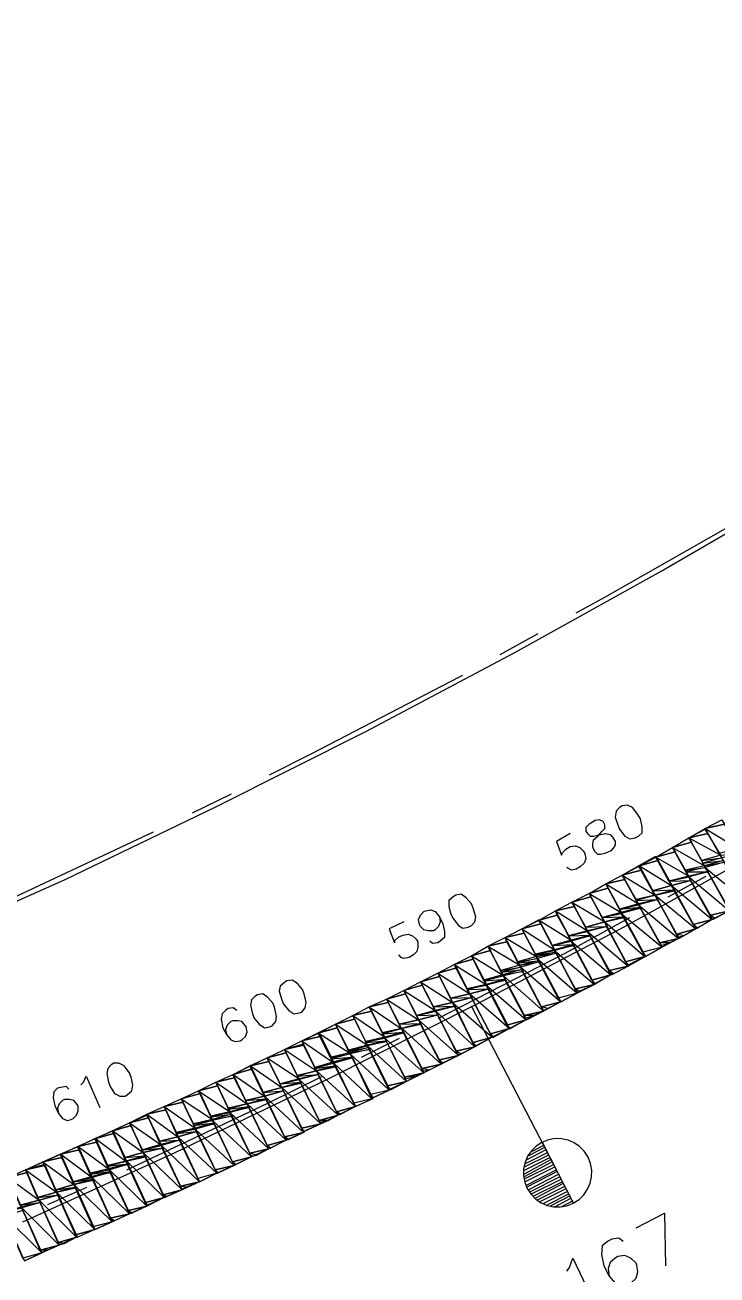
# Model space of a CAD drawing. Header units: millimetres. Extents: x 1 to 1188, y 1 to 840.
# Drawn here: x 947.5 to 998.2, y 540.4 to 632.1 of the extents above; entities that cross this region are included whole.
import ezdxf

# ---------------------------------------------------------------- set-up
doc = ezdxf.new("R2010")
doc.units = ezdxf.units.MM
doc.layers.add('GEOMETRY', color=7, linetype='Continuous')
doc.layers.add('TEXT_OUTLINE', color=7, linetype='Continuous')

msp = doc.modelspace()

# ---------------------------------------------------------------- linework, layer by layer
at = {"layer": 'GEOMETRY'}
for points in [[(939.172, 564.395), (950.411, 569.411), (961.46, 574.745), (972.446, 580.27), (983.368, 586.048), (994.1, 592.018), (1004.704, 598.177), (1015.245, 604.591), (1025.595, 611.258), (1035.819, 618.053), (1045.916, 625.102), (1055.821, 632.404), (1065.601, 639.833), (1075.253, 647.453), (1084.714, 655.327), (1094.048, 663.392), (1103.193, 671.583), (1112.146, 680.029), (1120.972, 688.602), (1129.545, 697.364)], [(947.301, 544.329), (958.477, 549.409), (969.589, 554.743), (980.573, 560.268), (991.432, 565.982), (1002.228, 571.952), (1012.832, 578.175), (1023.309, 584.589), (1033.66, 591.192), (1043.883, 598.051), (1053.98, 605.098), (1063.95, 612.338), (1073.729, 619.831), (1083.381, 627.451), (1092.842, 635.325), (1102.114, 643.326), (1111.257, 651.581), (1120.273, 659.963), (1129.038, 668.598), (1137.673, 677.361), (1146.119, 686.315), (1154.373, 695.459)], [(987.877, 588.969), (989.972, 590.113), (1000.577, 596.145), (1001.656, 596.844)], [(982.289, 585.921), (985.082, 587.445)], [(965.397, 577.095), (968.445, 578.619), (979.304, 584.27), (979.558, 584.397)], [(959.746, 574.302), (962.604, 575.698)], [(942.473, 566.236), (946.475, 568.015), (956.889, 572.904)], [(987.432, 572.777), (986.416, 572.206), (986.797, 571.19), (986.86, 571.38), (987.115, 571.634), (987.432, 571.825), (987.814, 571.889), (988.131, 571.76), (988.384, 571.507), (988.511, 571.317), (988.576, 570.935), (988.448, 570.618), (988.194, 570.364), (987.877, 570.173), (987.559, 570.11), (987.369, 570.173), (987.178, 570.301)], [(990.035, 569.094), (992.956, 563.76)], [(994.607, 568.142), (997.402, 569.666)], [(994.607, 568.142), (997.402, 569.666)], [(975.24, 566.301), (974.16, 565.792), (974.542, 564.777), (974.605, 564.967), (974.859, 565.22), (975.177, 565.347), (975.557, 565.41), (975.876, 565.284), (976.129, 565.03), (976.256, 564.84), (976.256, 564.458), (976.193, 564.141), (975.939, 563.888), (975.621, 563.696), (975.24, 563.633), (975.05, 563.696), (974.859, 563.888)], [(977.844, 566.681), (977.907, 566.301), (977.78, 565.982), (977.527, 565.729), (977.398, 565.665), (977.018, 565.665), (976.701, 565.729), (976.446, 565.982), (976.383, 566.109), (976.319, 566.491), (976.446, 566.808), (976.701, 567.063), (976.828, 567.126), (977.208, 567.189), (977.527, 567.063), (977.844, 566.681), (978.097, 566.173), (978.225, 565.602), (978.225, 565.157), (977.907, 564.903), (977.717, 564.777), (977.335, 564.713), (977.145, 564.903)], [(977.78, 559.252), (987.052, 564.014), (991.814, 566.618)], [(977.78, 559.252), (987.052, 564.014), (991.814, 566.618)], [(977.717, 562.554), (980.447, 557.156)], [(962.984, 559.823), (962.731, 560.014), (962.35, 559.951), (962.159, 559.823), (961.905, 559.569), (961.842, 559.189), (961.969, 558.553), (962.222, 558.045), (962.54, 557.664), (962.857, 557.538), (963.239, 557.601), (963.366, 557.664), (963.619, 557.918), (963.746, 558.235), (963.683, 558.617), (963.619, 558.68), (963.366, 558.997), (963.048, 559.06), (962.667, 559.06), (962.54, 558.997), (962.285, 558.744), (962.159, 558.427), (962.222, 558.045)], [(986.543, 547.885), (980.193, 560.141)], [(972.129, 556.394), (974.922, 557.791)], [(972.129, 556.394), (974.922, 557.791)], [(965.207, 556.331), (967.873, 550.933)], [(951.555, 554.363), (951.745, 554.553), (951.935, 554.997), (952.952, 552.71)], [(954.92, 548.139), (965.27, 553.029), (969.271, 554.997)], [(954.92, 548.139), (965.27, 553.029), (969.271, 554.997)], [(950.666, 554.044), (950.476, 554.235), (950.094, 554.171), (949.84, 554.108), (949.585, 553.854), (949.522, 553.409), (949.65, 552.839), (949.904, 552.267), (950.221, 551.885), (950.539, 551.758), (950.856, 551.822), (950.983, 551.885), (951.238, 552.14), (951.364, 552.457), (951.364, 552.775), (951.301, 552.902), (951.046, 553.219), (950.729, 553.282), (950.348, 553.282), (950.221, 553.219), (949.967, 552.965), (949.84, 552.647), (949.904, 552.267)], [(952.57, 550.426), (955.11, 544.901)], [(985.591, 549.79), (984.384, 549.155)], [(985.464, 549.917), (984.639, 549.472)], [(985.401, 550.107), (987.685, 545.663)], [(985.844, 549.219), (984.067, 548.33)], [(985.971, 549.028), (984.067, 548.076)], [(986.035, 548.902), (984.067, 547.821)], [(985.781, 549.409), (984.13, 548.583)], [(985.654, 549.6), (984.194, 548.838)], [(986.098, 548.71), (984.067, 547.631)], [(986.226, 548.52), (984.067, 547.441)], [(986.289, 548.33), (984.13, 547.251)], [(986.416, 548.139), (984.194, 546.996)], [(986.48, 548.013), (984.257, 546.869)], [(986.606, 547.821), (984.384, 546.679)], [(986.67, 547.631), (984.447, 546.489)], [(986.797, 547.441), (984.575, 546.36)], [(986.86, 547.251), (984.702, 546.17)], [(986.923, 547.123), (984.892, 546.044)], [(949.142, 545.598), (951.998, 546.869)], [(949.142, 545.598), (951.998, 546.869)], [(987.052, 546.932), (985.019, 545.917)], [(987.115, 546.742), (985.209, 545.79)], [(987.242, 546.552), (985.464, 545.663)], [(987.305, 546.36), (985.718, 545.535)], [(987.432, 546.234), (985.971, 545.472)], [(987.495, 546.044), (986.289, 545.408)], [(987.622, 545.853), (986.733, 545.408)], [(992.258, 543.884), (994.354, 544.964), (994.417, 541.091)], [(991.306, 542.869), (990.989, 543.122), (990.48, 543.059), (990.163, 542.869), (989.781, 542.552), (989.718, 541.916), (989.908, 541.091), (990.29, 540.329), (990.734, 539.82), (991.179, 539.694), (991.686, 539.757), (991.877, 539.82), (992.258, 540.202), (992.385, 540.646), (992.321, 541.154), (992.258, 541.281), (991.877, 541.663), (991.432, 541.853), (990.925, 541.789), (990.734, 541.663), (990.353, 541.344), (990.227, 540.901), (990.29, 540.329)], [(987.178, 540.709), (987.369, 540.964), (987.622, 541.663), (989.146, 538.488)]]:
    msp.add_lwpolyline(points, dxfattribs=at)
for points in [[(991.052, 574.682), (990.797, 574.428), (990.734, 573.983), (990.925, 573.413), (991.052, 573.094), (991.432, 572.586), (991.814, 572.396), (992.194, 572.459), (992.448, 572.586), (992.703, 572.841), (992.703, 573.285), (992.576, 573.856), (992.385, 574.173), (992.004, 574.682), (991.623, 574.872), (991.242, 574.809)], [(988.829, 573.476), (988.576, 573.221), (988.576, 572.968), (988.702, 572.777), (988.893, 572.586), (989.146, 572.586), (989.655, 572.714), (990.035, 572.777), (990.353, 572.714), (990.544, 572.523), (990.734, 572.206), (990.734, 571.952), (990.67, 571.825), (990.417, 571.507), (989.972, 571.317), (989.655, 571.253), (989.464, 571.253), (989.273, 571.444), (989.083, 571.76), (989.083, 572.015), (989.146, 572.332), (989.464, 572.586), (989.781, 572.968), (989.972, 573.158), (989.972, 573.413), (989.845, 573.666), (989.591, 573.793), (989.273, 573.73)], [(997.339, 573.158), (998.544, 573.793), (1001.529, 568.522), (1000.322, 567.823)], [(998.544, 573.793), (998.735, 573.476), (997.339, 573.158)], [(996.131, 572.459), (997.339, 573.158), (1000.322, 567.823), (999.116, 567.189)], [(997.339, 573.094), (997.529, 572.777), (996.131, 572.459)], [(997.529, 572.777), (996.131, 572.459)], [(996.131, 572.459), (997.529, 572.777)], [(997.529, 572.777), (996.131, 572.459), (998.481, 571.19)], [(997.339, 573.158), (998.735, 573.476)], [(998.735, 573.476), (997.339, 573.158)], [(998.735, 573.476), (997.339, 573.158), (999.752, 571.697)], [(997.339, 573.158), (999.752, 571.697), (998.354, 571.317)], [(997.529, 572.777), (997.339, 573.094)], [(994.926, 571.76), (996.131, 572.459), (999.116, 567.126), (997.846, 566.491)], [(996.131, 572.459), (996.322, 572.142), (994.926, 571.76)], [(996.322, 572.142), (994.926, 571.76)], [(994.926, 571.76), (996.322, 572.142)], [(996.322, 572.142), (994.926, 571.76), (997.275, 570.428)], [(996.322, 572.142), (996.131, 572.459)], [(996.131, 572.459), (998.481, 571.19), (997.084, 570.808)], [(992.448, 570.428), (993.719, 571.127), (996.64, 565.792), (995.433, 565.094)], [(993.719, 571.063), (993.845, 570.808), (992.513, 570.428)], [(993.719, 571.063), (994.926, 571.76), (997.846, 566.491), (996.64, 565.792)], [(994.926, 571.76), (995.116, 571.444), (993.719, 571.063)], [(995.116, 571.444), (993.719, 571.063)], [(993.719, 571.063), (995.116, 571.444)], [(995.116, 571.444), (993.719, 571.063), (996.131, 569.666)], [(993.845, 570.808), (993.719, 571.063)], [(993.719, 571.063), (996.131, 569.666), (994.671, 569.284)], [(995.116, 571.444), (994.926, 571.76)], [(994.926, 571.76), (997.275, 570.428), (995.878, 570.11)], [(998.481, 571.19), (999.942, 571.38), (998.544, 570.998), (998.481, 571.19), (997.084, 570.808), (998.544, 570.998)], [(997.084, 570.808), (998.544, 570.998), (997.147, 570.618)], [(998.544, 570.998), (997.147, 570.618), (998.671, 570.808)], [(991.242, 569.729), (992.513, 570.428), (995.369, 565.094), (994.164, 564.458)], [(992.448, 570.428), (992.639, 570.11), (991.242, 569.729)], [(991.242, 569.729), (992.639, 570.11)], [(992.639, 570.11), (991.242, 569.729)], [(992.639, 570.11), (991.242, 569.729), (993.655, 568.269)], [(992.639, 570.11), (992.448, 570.428)], [(993.845, 570.808), (992.513, 570.428)], [(992.513, 570.428), (993.845, 570.808)], [(993.845, 570.808), (992.513, 570.428), (994.861, 568.967)], [(992.513, 570.428), (994.861, 568.967), (993.465, 568.585)], [(996.131, 569.666), (997.529, 569.983), (996.131, 569.602), (996.131, 569.666), (994.671, 569.284), (996.131, 569.602)], [(997.275, 570.428), (998.735, 570.681), (997.339, 570.301), (997.275, 570.428), (995.878, 570.11), (997.339, 570.301)], [(995.878, 570.11), (997.339, 570.301), (995.941, 569.983)], [(997.339, 570.301), (995.941, 569.983), (997.529, 569.983)], [(995.941, 569.983), (997.529, 569.983), (996.131, 569.666)], [(997.529, 569.983), (996.131, 569.666)], [(997.529, 569.983), (996.131, 569.602), (999.116, 567.126)], [(997.147, 570.618), (998.671, 570.808), (997.275, 570.428)], [(998.671, 570.808), (997.275, 570.428), (998.735, 570.681)], [(998.735, 570.681), (997.339, 570.301), (1000.322, 567.823)], [(997.339, 570.301), (1000.322, 567.823), (998.926, 567.506)], [(988.829, 568.395), (990.035, 569.094), (992.956, 563.76), (991.686, 563.061)], [(990.035, 569.094), (990.227, 568.777), (988.829, 568.395)], [(990.035, 569.094), (991.242, 569.729), (994.164, 564.458), (992.956, 563.76)], [(991.242, 569.729), (991.432, 569.411), (990.035, 569.094)], [(991.432, 569.411), (990.035, 569.094)], [(990.035, 569.094), (991.432, 569.411)], [(991.432, 569.411), (990.035, 569.094), (992.448, 567.633)], [(990.227, 568.777), (990.035, 569.094)], [(990.035, 569.094), (992.448, 567.633), (991.052, 567.253)], [(991.432, 569.411), (991.242, 569.729)], [(991.242, 569.729), (993.655, 568.269), (992.258, 567.952)], [(994.671, 569.284), (996.131, 569.602), (994.734, 569.284)], [(996.131, 569.602), (994.734, 569.284), (996.258, 569.348)], [(994.734, 569.284), (996.258, 569.348), (994.861, 568.967)], [(994.861, 568.967), (996.258, 569.348)], [(996.258, 569.348), (994.861, 568.967)], [(996.258, 569.348), (994.861, 568.967), (997.846, 566.491)], [(996.131, 569.602), (999.116, 567.126), (997.719, 566.808)], [(978.859, 568.142), (978.542, 567.888), (978.542, 567.443), (978.669, 566.871), (978.859, 566.554), (979.241, 566.046), (979.558, 565.856), (979.939, 565.919), (980.193, 566.046), (980.447, 566.301), (980.51, 566.681), (980.32, 567.316), (980.193, 567.633), (979.813, 568.078), (979.431, 568.332), (979.051, 568.269)], [(987.559, 567.76), (988.829, 568.395), (991.686, 563.061), (990.48, 562.427)], [(988.829, 568.395), (988.956, 568.142), (987.559, 567.76)], [(988.956, 568.142), (987.559, 567.76)], [(987.559, 567.76), (988.956, 568.142)], [(988.956, 568.142), (987.559, 567.76), (989.972, 566.301)], [(990.227, 568.777), (988.829, 568.395)], [(988.829, 568.395), (990.227, 568.777)], [(990.227, 568.777), (988.829, 568.395), (991.179, 566.998)], [(988.956, 568.142), (988.829, 568.395)], [(988.829, 568.395), (991.179, 566.998), (989.781, 566.618)], [(993.655, 568.269), (992.258, 567.952)], [(992.258, 567.952), (993.655, 568.269), (992.258, 567.888)], [(993.655, 568.269), (992.258, 567.888), (993.845, 567.952)], [(993.465, 568.585), (994.861, 568.967)], [(994.861, 568.967), (993.465, 568.585)], [(994.861, 568.967), (993.465, 568.585), (995.052, 568.65)], [(993.465, 568.585), (995.052, 568.65), (993.655, 568.269)], [(995.052, 568.585), (993.655, 568.269), (995.052, 568.585), (993.655, 568.269), (995.052, 568.65)], [(995.052, 568.585), (993.655, 568.269), (996.64, 565.792)], [(993.655, 568.269), (996.64, 565.792), (995.243, 565.41)], [(994.861, 568.967), (997.846, 566.491), (996.448, 566.109)], [(986.353, 567.126), (987.559, 567.76), (990.417, 562.427), (989.21, 561.728)], [(987.559, 567.76), (987.75, 567.443), (986.353, 567.126)], [(987.75, 567.443), (986.353, 567.126)], [(986.353, 567.126), (987.75, 567.443)], [(987.75, 567.443), (986.353, 567.126), (988.702, 565.665)], [(987.75, 567.443), (987.559, 567.76)], [(987.559, 567.76), (989.972, 566.301), (988.576, 565.919)], [(992.448, 567.57), (991.052, 567.253), (992.448, 567.57), (991.052, 567.253), (992.448, 567.633)], [(992.448, 567.57), (991.052, 567.253), (992.576, 567.38)], [(991.052, 567.253), (992.576, 567.38), (991.179, 566.998)], [(992.576, 567.38), (991.179, 566.998), (992.576, 567.316)], [(991.179, 566.998), (992.576, 567.316), (991.179, 566.935)], [(992.576, 567.316), (991.179, 566.935), (994.164, 564.458)], [(992.258, 567.888), (993.845, 567.952), (992.448, 567.633)], [(993.845, 567.952), (992.448, 567.633)], [(992.448, 567.633), (993.845, 567.952), (992.448, 567.57)], [(993.845, 567.952), (992.448, 567.57), (995.369, 565.094)], [(992.448, 567.57), (995.369, 565.094), (993.972, 564.777)], [(983.877, 565.792), (985.146, 566.427), (987.94, 561.093), (986.733, 560.458)], [(985.082, 566.427), (985.273, 566.173), (983.877, 565.792)], [(985.146, 566.427), (985.082, 566.427), (985.273, 566.173)], [(985.146, 566.427), (986.353, 567.126), (989.21, 561.728), (987.94, 561.093)], [(986.353, 567.126), (986.48, 566.808), (985.146, 566.427)], [(986.48, 566.808), (985.146, 566.427)], [(985.146, 566.427), (986.48, 566.808)], [(986.48, 566.808), (985.146, 566.427), (987.495, 564.967)], [(985.146, 566.427), (987.495, 564.967), (986.098, 564.585)], [(986.48, 566.808), (986.353, 567.126)], [(986.353, 567.126), (988.702, 565.665), (987.305, 565.284)], [(988.576, 565.919), (989.972, 566.301)], [(989.972, 566.301), (988.576, 565.919)], [(989.972, 566.301), (988.576, 565.919), (990.098, 565.982)], [(991.179, 566.935), (989.781, 566.618), (991.179, 566.935), (989.781, 566.618), (991.179, 566.998)], [(991.179, 566.935), (989.781, 566.618), (991.369, 566.681)], [(989.781, 566.618), (991.369, 566.681), (989.972, 566.301)], [(991.369, 566.618), (989.972, 566.301), (991.369, 566.618), (989.972, 566.301), (991.369, 566.681)], [(991.369, 566.618), (989.972, 566.301), (992.893, 563.76)], [(989.972, 566.301), (992.893, 563.76), (991.496, 563.379)], [(991.179, 566.935), (994.164, 564.458), (992.766, 564.078)], [(996.448, 566.109), (997.846, 566.491), (996.767, 565.856)], [(997.719, 566.808), (999.116, 567.126), (998.036, 566.554)], [(998.036, 566.554), (997.846, 566.491), (998.036, 566.554), (997.846, 566.491), (997.719, 566.808)], [(982.669, 565.157), (983.877, 565.792), (986.733, 560.458), (985.464, 559.759)], [(983.877, 565.792), (984.067, 565.475), (982.669, 565.157)], [(982.669, 565.157), (984.067, 565.475)], [(984.067, 565.475), (982.669, 565.157)], [(984.067, 565.475), (982.669, 565.157), (984.956, 563.76)], [(985.273, 566.173), (983.877, 565.792)], [(983.877, 565.792), (985.273, 566.173)], [(985.273, 566.173), (983.877, 565.792), (986.289, 564.268)], [(984.067, 565.475), (983.877, 565.792)], [(983.877, 565.792), (986.289, 564.268), (984.892, 563.951)], [(988.702, 565.602), (987.305, 565.284), (988.702, 565.602), (987.305, 565.284), (988.702, 565.665)], [(988.702, 565.602), (987.305, 565.284), (988.893, 565.347)], [(988.576, 565.919), (990.098, 565.982), (988.702, 565.665)], [(990.098, 565.982), (988.702, 565.665)], [(988.702, 565.665), (990.098, 565.982), (988.702, 565.602)], [(990.098, 565.982), (988.702, 565.602), (991.686, 563.061)], [(988.702, 565.602), (991.686, 563.061), (990.29, 562.744)], [(995.243, 565.41), (996.64, 565.792), (995.751, 565.284)], [(995.243, 565.41), (995.369, 565.22), (995.751, 565.284)], [(996.448, 566.109), (996.64, 565.856), (996.767, 565.856)], [(996.64, 565.856), (996.767, 565.856), (996.64, 565.792)], [(980.193, 563.823), (981.4, 564.522), (984.194, 559.125), (982.988, 558.49)], [(981.4, 564.522), (981.59, 564.205), (980.193, 563.823)], [(981.4, 564.522), (982.669, 565.157), (985.464, 559.759), (984.257, 559.125)], [(982.669, 565.157), (982.796, 564.84), (981.4, 564.522)], [(981.4, 564.522), (982.796, 564.84)], [(982.796, 564.84), (981.4, 564.522)], [(982.796, 564.84), (981.4, 564.522), (983.748, 563.126)], [(981.59, 564.205), (981.4, 564.522)], [(981.4, 564.522), (983.748, 563.126), (982.352, 562.744)], [(982.796, 564.84), (982.669, 565.157)], [(982.669, 565.157), (984.956, 563.76), (983.558, 563.379)], [(986.289, 564.268), (987.685, 564.585), (986.289, 564.205), (986.289, 564.268), (984.892, 563.951), (986.289, 564.205)], [(987.495, 564.903), (986.098, 564.585), (987.495, 564.903), (986.098, 564.585), (987.495, 564.967)], [(987.495, 564.903), (986.098, 564.585), (987.685, 564.648)], [(986.098, 564.585), (987.685, 564.648), (986.289, 564.268)], [(987.685, 564.648), (986.289, 564.268), (987.685, 564.585)], [(987.685, 564.585), (986.289, 564.205), (989.21, 561.728)], [(987.305, 565.284), (988.893, 565.347), (987.495, 564.967)], [(988.893, 565.347), (987.495, 564.967), (988.893, 565.284)], [(987.495, 564.967), (988.893, 565.284), (987.495, 564.903)], [(988.893, 565.284), (987.495, 564.903), (990.417, 562.427)], [(987.495, 564.903), (990.417, 562.427), (989.019, 562.045)], [(994.164, 564.458), (992.766, 564.078), (992.956, 563.76)], [(993.972, 564.777), (995.369, 565.094), (994.734, 564.777)], [(993.972, 564.777), (994.1, 564.585), (994.734, 564.777)], [(994.1, 564.585), (994.734, 564.777), (994.164, 564.458)], [(995.369, 565.22), (995.751, 565.284), (995.433, 565.094)], [(978.923, 563.189), (980.193, 563.823), (982.988, 558.49), (981.717, 557.855)], [(980.193, 563.823), (980.32, 563.569), (978.923, 563.189)], [(980.32, 563.569), (978.923, 563.189)], [(978.923, 563.189), (980.32, 563.569)], [(980.32, 563.569), (978.923, 563.189), (981.272, 561.728)], [(980.193, 563.823), (981.59, 564.205)], [(981.59, 564.205), (980.193, 563.823)], [(981.59, 564.205), (980.193, 563.823), (982.479, 562.427)], [(980.32, 563.569), (980.193, 563.823)], [(980.193, 563.823), (982.479, 562.427), (981.082, 562.045)], [(984.956, 563.76), (986.416, 564.014), (985.019, 563.633), (984.956, 563.76), (983.558, 563.379), (985.019, 563.633)], [(983.558, 563.379), (985.019, 563.633), (983.622, 563.316)], [(985.019, 563.633), (983.622, 563.316), (985.082, 563.443)], [(984.892, 563.951), (986.289, 564.205), (984.892, 563.888)], [(986.289, 564.205), (984.892, 563.888), (986.353, 564.078)], [(984.892, 563.888), (986.353, 564.078), (984.956, 563.76)], [(986.353, 564.078), (984.956, 563.76), (986.416, 564.014)], [(986.416, 564.014), (985.019, 563.633), (987.94, 561.093)], [(985.019, 563.633), (987.94, 561.093), (986.543, 560.713)], [(986.289, 564.205), (989.21, 561.728), (987.814, 561.41)], [(991.686, 563.126), (991.496, 563.379), (991.686, 563.126), (991.496, 563.379), (992.893, 563.76)], [(992.766, 564.078), (992.956, 563.76)], [(977.717, 562.554), (978.923, 563.189), (981.717, 557.855), (980.447, 557.156)], [(978.923, 563.189), (979.114, 562.934), (977.717, 562.554)], [(979.114, 562.934), (977.717, 562.554)], [(977.717, 562.554), (979.114, 562.934)], [(979.114, 562.934), (977.717, 562.554), (980.066, 561.03)], [(979.114, 562.934), (978.923, 563.189)], [(978.923, 563.189), (981.272, 561.728), (979.876, 561.41)], [(982.479, 562.427), (983.94, 562.681), (982.543, 562.364), (982.479, 562.427), (981.082, 562.045), (982.543, 562.364)], [(983.748, 563.126), (985.146, 563.379), (983.813, 562.998), (983.748, 563.126), (982.352, 562.744), (983.813, 562.998)], [(982.352, 562.744), (983.813, 562.998), (982.416, 562.617)], [(983.813, 562.998), (982.416, 562.617), (983.877, 562.807)], [(982.416, 562.617), (983.877, 562.807), (982.479, 562.427)], [(983.877, 562.807), (982.479, 562.427), (983.94, 562.681)], [(983.94, 562.681), (982.543, 562.364), (985.464, 559.759)], [(983.622, 563.316), (985.082, 563.443), (983.748, 563.126)], [(985.082, 563.443), (983.748, 563.126), (985.146, 563.379)], [(985.146, 563.379), (983.813, 562.998), (986.733, 560.458)], [(983.813, 562.998), (986.733, 560.458), (985.336, 560.077)], [(990.29, 562.744), (991.686, 563.061), (990.607, 562.49)], [(990.29, 562.744), (990.417, 562.49), (990.607, 562.49)], [(966.477, 561.855), (966.159, 561.602), (966.096, 561.22), (966.286, 560.585), (966.414, 560.268), (966.794, 559.823), (967.176, 559.569), (967.556, 559.632), (967.747, 559.696), (968.002, 560.014), (968.065, 560.394), (967.938, 561.03), (967.81, 561.347), (967.43, 561.792), (967.048, 562.045), (966.668, 561.982)], [(975.24, 561.283), (976.446, 561.919), (979.241, 556.521), (977.97, 555.885)], [(976.446, 561.919), (976.573, 561.665), (975.24, 561.283)], [(976.446, 561.919), (977.717, 562.554), (980.447, 557.156), (979.241, 556.521)], [(977.717, 562.554), (977.844, 562.3), (976.446, 561.919)], [(977.844, 562.3), (976.446, 561.919)], [(976.446, 561.919), (977.844, 562.3)], [(977.844, 562.3), (976.446, 561.919), (978.796, 560.394)], [(976.573, 561.665), (976.446, 561.919)], [(976.446, 561.919), (978.796, 560.394), (977.398, 560.077)], [(977.844, 562.3), (977.717, 562.554)], [(977.717, 562.554), (980.066, 561.03), (978.669, 560.713)], [(981.272, 561.728), (982.669, 562.045), (981.272, 561.665), (981.272, 561.728), (979.876, 561.41), (981.272, 561.665)], [(981.082, 562.045), (982.543, 562.364), (981.145, 561.982)], [(982.543, 562.364), (981.145, 561.982), (982.669, 562.109)], [(981.145, 561.982), (982.669, 562.109), (981.272, 561.728)], [(982.669, 562.109), (981.272, 561.728), (982.669, 562.045)], [(982.669, 562.045), (981.272, 561.665), (984.194, 559.125)], [(982.543, 562.364), (985.464, 559.759), (984.067, 559.442)], [(987.814, 561.41), (989.21, 561.728), (988.131, 561.22)], [(989.019, 562.045), (990.417, 562.427), (989.273, 561.792)], [(989.019, 562.045), (989.21, 561.792), (989.273, 561.792)], [(989.21, 561.792), (989.273, 561.792), (989.21, 561.728)], [(990.417, 562.49), (990.607, 562.49), (990.48, 562.427)], [(964.318, 560.839), (964.064, 560.585), (964.001, 560.204), (964.128, 559.569), (964.255, 559.252), (964.635, 558.807), (965.017, 558.553), (965.397, 558.617), (965.589, 558.68), (965.842, 558.997), (965.906, 559.379), (965.779, 559.951), (965.652, 560.331), (965.27, 560.776), (964.89, 561.03), (964.508, 560.966)], [(973.97, 560.648), (975.24, 561.283), (977.97, 555.885), (976.701, 555.252)], [(975.24, 561.283), (975.367, 561.03), (973.97, 560.648)], [(975.367, 561.03), (973.97, 560.648)], [(973.97, 560.648), (975.367, 561.03)], [(975.367, 561.03), (973.97, 560.648), (976.319, 559.125)], [(975.24, 561.283), (976.573, 561.665)], [(976.573, 561.665), (975.24, 561.283)], [(976.573, 561.665), (975.24, 561.283), (977.527, 559.823)], [(975.367, 561.03), (975.24, 561.283)], [(975.24, 561.283), (977.527, 559.823), (976.193, 559.442)], [(978.669, 560.713), (980.066, 561.03)], [(980.066, 561.03), (978.669, 560.713)], [(980.066, 561.03), (978.669, 560.713), (980.193, 560.776)], [(979.876, 561.41), (981.272, 561.665), (979.939, 561.347)], [(981.272, 561.665), (979.939, 561.347), (981.464, 561.41)], [(979.939, 561.347), (981.464, 561.41), (980.066, 561.03)], [(980.066, 561.03), (981.464, 561.41)], [(981.464, 561.41), (980.066, 561.03)], [(981.464, 561.41), (980.066, 561.03), (982.988, 558.49)], [(980.066, 561.03), (982.988, 558.49), (981.59, 558.108)], [(981.272, 561.665), (984.194, 559.125), (982.796, 558.744)], [(987.94, 561.093), (986.543, 560.713), (986.733, 560.458)], [(987.814, 561.41), (987.94, 561.156), (988.131, 561.22)], [(987.94, 561.156), (988.131, 561.22), (987.94, 561.093)], [(971.494, 559.442), (972.701, 560.077), (975.431, 554.616), (974.223, 553.981)], [(972.701, 560.077), (972.891, 559.759), (971.494, 559.442)], [(972.701, 560.077), (973.97, 560.648), (976.701, 555.252), (975.431, 554.616)], [(973.97, 560.648), (974.097, 560.394), (972.701, 560.077)], [(972.701, 560.077), (974.097, 560.394)], [(974.097, 560.394), (972.701, 560.077)], [(974.097, 560.394), (972.701, 560.077), (975.05, 558.49)], [(972.891, 559.759), (972.701, 560.077)], [(972.701, 560.077), (975.05, 558.49), (973.653, 558.172)], [(974.097, 560.394), (973.97, 560.648)], [(973.97, 560.648), (976.319, 559.125), (974.922, 558.807)], [(977.398, 560.077), (978.796, 560.394)], [(978.796, 560.394), (977.398, 560.077)], [(978.796, 560.394), (977.398, 560.077), (978.923, 560.141)], [(977.398, 560.077), (978.923, 560.141), (977.527, 559.823)], [(978.923, 560.141), (977.527, 559.823), (978.986, 560.141)], [(977.527, 559.823), (978.986, 560.141), (977.59, 559.759)], [(978.986, 560.141), (977.59, 559.759), (980.447, 557.156)], [(978.669, 560.713), (980.193, 560.776), (978.796, 560.394)], [(978.796, 560.394), (980.193, 560.776)], [(980.193, 560.776), (978.796, 560.394)], [(980.193, 560.776), (978.796, 560.394), (981.717, 557.855)], [(978.796, 560.394), (981.717, 557.855), (980.32, 557.473)], [(985.336, 560.077), (986.733, 560.458), (985.781, 559.951)], [(985.336, 560.077), (985.464, 559.823), (985.781, 559.951)], [(985.464, 559.823), (985.781, 559.951), (985.464, 559.759)], [(986.543, 560.713), (986.733, 560.458)], [(970.223, 558.807), (971.494, 559.442), (974.16, 553.981), (972.954, 553.409)], [(971.494, 559.442), (971.62, 559.189), (970.223, 558.807)], [(971.62, 559.189), (970.223, 558.807)], [(970.223, 558.807), (971.62, 559.189)], [(971.62, 559.189), (970.223, 558.807), (972.573, 557.283)], [(972.891, 559.759), (971.494, 559.442)], [(971.494, 559.442), (972.891, 559.759)], [(972.891, 559.759), (971.494, 559.442), (973.843, 557.855)], [(971.62, 559.189), (971.494, 559.442)], [(971.494, 559.442), (973.843, 557.855), (972.446, 557.538)], [(974.922, 558.807), (976.319, 559.125)], [(976.319, 559.125), (974.922, 558.807)], [(976.319, 559.125), (974.922, 558.807), (976.446, 558.87)], [(977.59, 559.759), (976.193, 559.442), (977.59, 559.759), (976.193, 559.442), (977.527, 559.823)], [(977.59, 559.759), (976.193, 559.442), (977.717, 559.506)], [(976.193, 559.442), (977.717, 559.506), (976.319, 559.125)], [(976.319, 559.125), (977.717, 559.506)], [(977.717, 559.506), (976.319, 559.125)], [(977.717, 559.506), (976.319, 559.125), (979.241, 556.521)], [(976.319, 559.125), (979.241, 556.521), (977.844, 556.204)], [(977.59, 559.759), (980.447, 557.156), (979.051, 556.839)], [(982.796, 558.744), (984.194, 559.125), (983.051, 558.49)], [(984.067, 559.442), (985.464, 559.759), (984.765, 559.442)], [(984.067, 559.442), (984.13, 559.252), (984.765, 559.442)], [(984.13, 559.252), (984.765, 559.442), (984.257, 559.125)], [(967.747, 557.601), (969.017, 558.172), (971.684, 552.775), (970.414, 552.14)], [(968.954, 558.172), (969.081, 557.918), (967.747, 557.601)], [(968.954, 558.172), (970.223, 558.807), (972.954, 553.346), (971.684, 552.775)], [(970.351, 558.553), (969.017, 558.172), (968.954, 558.172)], [(970.351, 558.553), (968.954, 558.172), (971.24, 556.711)], [(969.081, 557.918), (968.954, 558.172)], [(968.954, 558.172), (971.24, 556.711), (969.906, 556.394)], [(970.223, 558.807), (970.351, 558.553), (969.017, 558.172)], [(969.017, 558.172), (970.351, 558.553)], [(970.351, 558.553), (970.223, 558.807)], [(970.223, 558.807), (972.573, 557.283), (971.177, 556.902)], [(973.843, 557.855), (975.24, 558.172), (973.843, 557.791), (973.843, 557.855), (972.446, 557.538), (973.843, 557.791)], [(975.05, 558.49), (976.446, 558.807), (975.114, 558.49), (975.05, 558.49), (973.653, 558.172), (975.114, 558.49)], [(973.653, 558.172), (975.114, 558.49), (973.716, 558.108)], [(975.114, 558.49), (973.716, 558.108), (975.177, 558.235)], [(973.716, 558.108), (975.177, 558.235), (973.843, 557.855)], [(975.177, 558.235), (973.843, 557.855), (975.24, 558.172)], [(975.24, 558.172), (973.843, 557.791), (976.701, 555.252)], [(974.922, 558.807), (976.446, 558.87), (975.05, 558.49)], [(976.446, 558.87), (975.05, 558.49), (976.446, 558.807)], [(976.446, 558.807), (975.114, 558.49), (977.97, 555.885)], [(975.114, 558.49), (977.97, 555.885), (976.573, 555.569)], [(981.59, 558.108), (982.988, 558.49), (981.844, 557.855)], [(981.844, 557.855), (981.717, 557.855), (981.844, 557.855), (981.717, 557.855), (981.59, 558.108)], [(983.051, 558.49), (982.988, 558.49), (983.051, 558.49), (982.988, 558.49), (982.796, 558.744)], [(966.477, 556.966), (967.747, 557.601), (970.414, 552.14), (969.144, 551.505)], [(967.747, 557.601), (967.873, 557.346), (966.477, 556.966)], [(967.873, 557.283), (966.477, 556.966), (967.873, 557.283), (966.477, 556.966), (967.873, 557.346)], [(967.873, 557.283), (966.477, 556.966), (968.827, 555.378)], [(969.081, 557.918), (967.747, 557.601)], [(967.747, 557.601), (969.081, 557.918)], [(969.081, 557.918), (967.747, 557.601), (970.033, 556.014)], [(967.873, 557.346), (967.747, 557.601)], [(967.747, 557.601), (970.033, 556.014), (968.7, 555.632)], [(972.573, 557.283), (973.97, 557.538), (972.573, 557.219), (972.573, 557.283), (971.177, 556.902), (972.573, 557.219)], [(971.177, 556.902), (972.573, 557.219), (971.24, 556.839)], [(972.573, 557.219), (971.24, 556.839), (972.636, 557.093)], [(972.446, 557.538), (973.843, 557.791), (972.446, 557.473)], [(973.843, 557.791), (972.446, 557.473), (973.97, 557.601)], [(972.446, 557.473), (973.97, 557.601), (972.573, 557.283)], [(973.97, 557.601), (972.573, 557.283), (973.97, 557.538)], [(973.97, 557.538), (972.573, 557.219), (975.431, 554.616)], [(972.573, 557.219), (975.431, 554.616), (974.033, 554.298)], [(973.843, 557.791), (976.701, 555.252), (975.304, 554.933)], [(979.051, 556.839), (980.447, 557.156), (979.431, 556.648)], [(980.32, 557.473), (981.717, 557.855), (980.51, 557.219)], [(980.32, 557.473), (980.447, 557.219), (980.51, 557.219)], [(980.447, 557.219), (980.51, 557.219), (980.447, 557.156)], [(963.938, 555.759), (965.207, 556.331), (967.873, 550.869), (966.604, 550.298)], [(965.207, 556.331), (965.334, 556.077), (964.001, 555.759)], [(965.207, 556.331), (966.477, 556.966), (969.144, 551.505), (967.873, 550.933)], [(966.477, 556.966), (966.604, 556.711), (965.207, 556.331)], [(965.207, 556.331), (966.604, 556.711)], [(966.604, 556.711), (965.207, 556.331)], [(966.604, 556.711), (965.207, 556.331), (967.556, 554.806)], [(965.334, 556.077), (965.207, 556.331)], [(965.207, 556.331), (967.556, 554.806), (966.159, 554.426)], [(966.604, 556.711), (966.477, 556.966)], [(966.477, 556.966), (968.827, 555.378), (967.43, 555.06)], [(970.033, 556.014), (971.494, 556.331), (970.096, 555.95), (970.033, 556.014), (968.7, 555.632), (970.096, 555.95)], [(971.24, 556.711), (972.701, 556.966), (971.303, 556.648), (971.24, 556.711), (969.906, 556.394), (971.303, 556.648)], [(969.906, 556.394), (971.303, 556.648), (969.906, 556.267)], [(971.303, 556.648), (969.906, 556.267), (971.43, 556.394)], [(969.906, 556.267), (971.43, 556.394), (970.033, 556.014)], [(971.43, 556.394), (970.033, 556.014), (971.494, 556.331)], [(971.494, 556.331), (970.096, 555.95), (972.891, 553.346)], [(971.24, 556.839), (972.636, 557.093), (971.24, 556.711)], [(972.636, 557.093), (971.24, 556.711), (972.701, 556.966)], [(972.701, 556.966), (971.303, 556.648), (974.16, 553.981)], [(971.303, 556.648), (974.16, 553.981), (972.827, 553.664)], [(977.844, 556.204), (979.241, 556.521), (978.034, 555.95)], [(978.034, 555.95), (977.97, 555.885), (978.034, 555.95), (977.97, 555.885), (977.844, 556.204)], [(979.051, 556.839), (979.177, 556.584), (979.431, 556.648)], [(979.177, 556.584), (979.431, 556.648), (979.241, 556.521)], [(953.777, 555.822), (953.523, 555.569), (953.459, 555.188), (953.586, 554.553), (953.714, 554.235), (954.031, 553.727), (954.413, 553.536), (954.793, 553.536), (954.983, 553.664), (955.302, 553.918), (955.365, 554.363), (955.238, 554.933), (955.11, 555.252), (954.73, 555.759), (954.348, 555.95), (953.968, 555.95)], [(962.731, 555.123), (964.001, 555.759), (966.604, 550.298), (965.334, 549.664)], [(963.938, 555.759), (964.064, 555.505), (962.731, 555.123)], [(964.064, 555.505), (962.731, 555.123)], [(962.731, 555.123), (964.064, 555.505)], [(964.064, 555.505), (962.731, 555.123), (965.017, 553.536)], [(964.064, 555.505), (963.938, 555.759)], [(965.334, 556.077), (964.001, 555.759)], [(964.001, 555.759), (965.334, 556.077)], [(965.334, 556.077), (964.001, 555.759), (966.286, 554.171)], [(964.001, 555.759), (966.286, 554.171), (964.89, 553.791)], [(968.827, 555.378), (967.43, 555.06)], [(967.43, 555.06), (968.827, 555.378), (967.43, 554.997)], [(968.827, 555.378), (967.43, 554.997), (968.954, 555.123)], [(968.7, 555.632), (970.096, 555.95), (968.7, 555.569)], [(970.096, 555.95), (968.7, 555.569), (970.16, 555.759)], [(968.7, 555.569), (970.16, 555.759), (968.827, 555.378)], [(970.223, 555.695), (968.827, 555.378), (970.223, 555.695), (968.827, 555.378), (970.16, 555.759)], [(970.223, 555.695), (968.827, 555.378), (971.684, 552.775)], [(968.827, 555.378), (971.684, 552.775), (970.288, 552.394)], [(970.096, 555.95), (972.891, 553.346), (971.557, 553.029)], [(976.573, 555.569), (977.97, 555.885), (977.081, 555.442)], [(976.573, 555.569), (976.638, 555.378), (977.081, 555.442)], [(976.638, 555.378), (977.081, 555.442), (976.701, 555.252)], [(960.191, 553.918), (961.46, 554.553), (964.064, 549.092), (962.794, 548.456)], [(961.46, 554.553), (961.588, 554.298), (960.191, 553.918)], [(961.46, 554.553), (962.731, 555.123), (965.334, 549.664), (964.064, 549.092)], [(962.731, 555.123), (962.794, 554.87), (961.46, 554.553)], [(962.794, 554.87), (961.46, 554.553)], [(961.46, 554.553), (962.794, 554.87)], [(962.794, 554.87), (961.46, 554.553), (963.746, 552.965)], [(961.588, 554.298), (961.46, 554.553)], [(961.46, 554.553), (963.746, 552.965), (962.35, 552.647)], [(962.794, 554.87), (962.731, 555.123)], [(962.731, 555.123), (965.017, 553.536), (963.619, 553.219)], [(967.556, 554.743), (966.159, 554.426), (967.556, 554.743), (966.159, 554.426), (967.556, 554.806)], [(967.556, 554.743), (966.159, 554.426), (967.683, 554.553)], [(966.159, 554.426), (967.683, 554.553), (966.286, 554.171)], [(967.683, 554.489), (966.286, 554.171), (967.683, 554.489), (966.286, 554.171), (967.683, 554.553)], [(967.683, 554.489), (966.286, 554.171), (969.144, 551.505)], [(967.43, 554.997), (968.954, 555.123), (967.556, 554.806)], [(968.954, 555.123), (967.556, 554.806)], [(967.556, 554.806), (968.954, 555.123), (967.556, 554.743)], [(968.954, 555.123), (967.556, 554.743), (970.414, 552.14)], [(967.556, 554.743), (970.414, 552.14), (969.017, 551.758)], [(974.033, 554.298), (975.431, 554.616), (974.223, 554.044)], [(975.304, 554.933), (976.701, 555.252), (976.129, 554.997)], [(975.304, 554.933), (975.367, 554.806), (976.129, 554.997)], [(975.367, 554.806), (976.129, 554.997), (975.431, 554.616)], [(958.92, 553.346), (960.191, 553.918), (962.794, 548.456), (961.523, 547.885)], [(960.191, 553.918), (960.318, 553.727), (958.92, 553.346)], [(960.318, 553.727), (958.92, 553.346)], [(958.92, 553.346), (960.318, 553.727)], [(960.318, 553.727), (958.92, 553.346), (961.206, 551.822)], [(961.588, 554.298), (960.191, 553.918)], [(960.191, 553.918), (961.588, 554.298)], [(961.588, 554.298), (960.191, 553.918), (962.477, 552.394)], [(960.318, 553.727), (960.191, 553.918)], [(960.191, 553.918), (962.477, 552.394), (961.08, 552.077)], [(963.619, 553.219), (965.017, 553.536)], [(965.017, 553.536), (963.619, 553.219)], [(965.017, 553.536), (963.619, 553.219), (965.144, 553.346)], [(964.89, 553.791), (966.286, 554.171)], [(966.286, 554.171), (964.89, 553.791)], [(966.286, 554.171), (964.89, 553.791), (966.414, 553.918)], [(964.89, 553.791), (966.414, 553.918), (965.017, 553.536)], [(965.017, 553.536), (966.414, 553.918)], [(966.414, 553.918), (965.017, 553.536)], [(966.414, 553.918), (965.017, 553.536), (967.873, 550.869)], [(965.017, 553.536), (967.873, 550.869), (966.477, 550.552)], [(966.286, 554.171), (969.144, 551.505), (967.747, 551.188)], [(974.16, 553.981), (972.827, 553.664), (972.954, 553.409)], [(972.827, 553.664), (972.954, 553.409)], [(974.033, 554.298), (974.16, 554.044), (974.223, 554.044)], [(974.16, 554.044), (974.223, 554.044), (974.16, 553.981)], [(956.381, 552.203), (957.651, 552.775), (960.254, 547.251), (958.984, 546.679)], [(957.651, 552.775), (957.778, 552.52), (956.381, 552.203)], [(957.651, 552.775), (958.92, 553.346), (961.523, 547.885), (960.254, 547.251)], [(958.92, 553.346), (959.047, 553.092), (957.651, 552.775)], [(959.047, 553.092), (957.651, 552.775)], [(957.651, 552.775), (959.047, 553.092)], [(959.047, 553.092), (957.651, 552.775), (959.936, 551.188)], [(957.778, 552.52), (957.651, 552.775)], [(957.651, 552.775), (959.936, 551.188), (958.54, 550.869)], [(959.047, 553.092), (958.92, 553.346)], [(958.92, 553.346), (961.206, 551.822), (959.809, 551.505)], [(962.477, 552.394), (963.873, 552.71), (962.477, 552.33), (962.477, 552.394), (961.08, 552.077), (962.477, 552.33)], [(963.746, 552.965), (962.35, 552.647)], [(962.35, 552.647), (963.746, 552.965), (962.35, 552.584)], [(963.746, 552.965), (962.35, 552.584), (963.873, 552.775)], [(962.35, 552.584), (963.873, 552.775), (962.477, 552.394)], [(963.873, 552.775), (962.477, 552.394), (963.873, 552.71)], [(963.873, 552.71), (962.477, 552.33), (965.334, 549.664)], [(963.619, 553.219), (965.144, 553.346), (963.746, 552.965)], [(965.144, 553.282), (963.746, 552.965), (965.144, 553.282), (963.746, 552.965), (965.144, 553.346)], [(965.144, 553.282), (963.746, 552.965), (966.604, 550.298)], [(963.746, 552.965), (966.604, 550.298), (965.207, 549.917)], [(970.288, 552.394), (971.684, 552.775), (970.605, 552.203)], [(972.891, 553.346), (971.557, 553.029), (971.684, 552.775)], [(971.557, 553.029), (971.684, 552.775)], [(955.11, 551.568), (956.381, 552.203), (958.984, 546.679), (957.714, 546.107)], [(956.381, 552.14), (956.507, 551.948), (955.11, 551.568)], [(956.507, 551.948), (955.11, 551.568)], [(955.11, 551.568), (956.507, 551.948)], [(956.507, 551.948), (955.11, 551.568), (957.396, 549.981)], [(957.778, 552.52), (956.381, 552.203)], [(956.381, 552.203), (957.778, 552.52)], [(957.778, 552.52), (956.381, 552.203), (958.667, 550.552)], [(956.381, 552.203), (958.667, 550.552), (957.333, 550.234)], [(956.507, 551.948), (956.381, 552.14)], [(961.206, 551.822), (962.604, 552.077), (961.206, 551.758), (961.206, 551.822), (959.809, 551.505), (961.206, 551.758)], [(959.809, 551.505), (961.206, 551.758), (959.873, 551.378)], [(961.206, 551.758), (959.873, 551.378), (961.333, 551.568)], [(961.08, 552.077), (962.477, 552.33), (961.143, 552.013)], [(962.477, 552.33), (961.143, 552.013), (962.604, 552.203)], [(961.143, 552.013), (962.604, 552.203), (961.206, 551.822)], [(962.604, 552.203), (961.206, 551.822), (962.604, 552.077)], [(962.604, 552.077), (961.206, 551.758), (964.064, 549.092)], [(961.206, 551.758), (964.064, 549.092), (962.667, 548.71)], [(962.477, 552.33), (965.334, 549.664), (963.938, 549.345)], [(969.017, 551.758), (970.414, 552.14), (969.716, 551.758)], [(969.017, 551.758), (969.081, 551.631), (969.716, 551.758)], [(969.081, 551.631), (969.716, 551.758), (969.144, 551.505)], [(970.288, 552.394), (970.414, 552.203), (970.605, 552.203)], [(970.414, 552.203), (970.605, 552.203), (970.414, 552.14)], [(952.57, 550.426), (953.904, 550.996), (956.381, 545.472), (955.11, 544.901)], [(953.841, 550.996), (953.968, 550.806), (952.634, 550.426)], [(953.968, 550.806), (952.634, 550.426)], [(952.634, 550.426), (953.968, 550.806)], [(953.968, 550.806), (952.634, 550.426), (954.856, 548.773)], [(953.841, 550.996), (955.11, 551.568), (957.651, 546.107), (956.381, 545.472)], [(953.968, 550.806), (953.841, 550.996)], [(955.11, 551.568), (955.238, 551.378), (953.904, 550.996)], [(953.904, 550.996), (955.238, 551.378)], [(955.238, 551.378), (953.904, 550.996)], [(955.238, 551.378), (953.904, 550.996), (956.127, 549.409)], [(953.904, 550.996), (956.127, 549.409), (954.793, 549.028)], [(955.238, 551.378), (955.11, 551.568)], [(955.11, 551.568), (957.396, 549.981), (956.064, 549.6)], [(959.936, 551.188), (961.333, 551.505), (959.936, 551.123), (959.936, 551.188), (958.54, 550.869), (959.936, 551.123)], [(958.54, 550.869), (959.936, 551.123), (958.603, 550.806)], [(959.936, 551.123), (958.603, 550.806), (960.064, 550.933)], [(958.603, 550.806), (960.064, 550.933), (958.667, 550.552)], [(958.667, 550.552), (960.064, 550.933)], [(960.064, 550.933), (958.667, 550.552)], [(960.064, 550.933), (958.667, 550.552), (961.523, 547.885)], [(959.873, 551.378), (961.333, 551.568), (959.936, 551.188)], [(961.333, 551.568), (959.936, 551.188), (961.333, 551.505)], [(961.333, 551.505), (959.936, 551.123), (962.794, 548.456)], [(959.936, 551.123), (962.794, 548.456), (961.397, 548.139)], [(966.477, 550.552), (967.873, 550.869), (966.794, 550.361)], [(967.747, 551.188), (969.144, 551.505), (967.938, 550.933)], [(967.747, 551.188), (967.873, 550.933), (967.938, 550.933)], [(967.873, 550.933), (967.938, 550.933), (967.873, 550.869)], [(950.031, 549.282), (951.364, 549.854), (953.841, 544.329), (952.57, 543.757)], [(951.301, 549.854), (951.428, 549.6), (950.094, 549.282)], [(951.301, 549.854), (952.634, 550.426), (955.11, 544.901), (953.841, 544.329)], [(951.428, 549.6), (951.301, 549.854)], [(952.57, 550.426), (952.697, 550.171), (951.364, 549.854)], [(952.697, 550.171), (951.364, 549.854)], [(951.364, 549.854), (952.697, 550.171)], [(952.697, 550.171), (951.364, 549.854), (953.586, 548.203)], [(951.364, 549.854), (953.586, 548.203), (952.253, 547.885)], [(952.697, 550.171), (952.57, 550.426)], [(952.634, 550.426), (954.856, 548.773), (953.523, 548.456)], [(957.46, 549.917), (956.064, 549.6), (957.46, 549.917), (956.064, 549.6), (957.396, 549.981)], [(957.46, 549.917), (956.064, 549.6), (957.523, 549.727)], [(957.333, 550.234), (958.667, 550.552)], [(958.667, 550.552), (957.333, 550.234)], [(958.667, 550.552), (957.333, 550.234), (958.794, 550.298)], [(957.333, 550.234), (958.794, 550.298), (957.396, 549.981)], [(958.794, 550.298), (957.396, 549.981)], [(957.396, 549.981), (958.794, 550.298), (957.46, 549.917)], [(958.794, 550.298), (957.46, 549.917), (960.254, 547.251)], [(957.46, 549.917), (960.254, 547.251), (958.857, 546.932)], [(958.667, 550.552), (961.523, 547.885), (960.127, 547.504)], [(965.207, 549.917), (966.604, 550.298), (965.46, 549.727)], [(965.207, 549.917), (965.334, 549.727), (965.46, 549.727)], [(966.477, 550.552), (966.604, 550.361), (966.794, 550.361)], [(966.604, 550.361), (966.794, 550.361), (966.604, 550.298)], [(948.76, 548.71), (950.094, 549.282), (952.57, 543.757), (951.301, 543.185)], [(950.031, 549.282), (950.157, 549.028), (948.76, 548.71)], [(950.157, 549.028), (948.76, 548.71)], [(948.76, 548.71), (950.157, 549.028)], [(950.157, 549.028), (948.76, 548.71), (951.046, 547.059)], [(950.157, 549.028), (950.031, 549.282)], [(951.428, 549.6), (950.094, 549.282)], [(950.094, 549.282), (951.428, 549.6)], [(951.428, 549.6), (950.094, 549.282), (952.317, 547.631)], [(950.094, 549.282), (952.317, 547.631), (950.983, 547.251)], [(954.856, 548.773), (956.317, 549.092), (954.92, 548.773), (954.856, 548.773), (953.523, 548.456), (954.92, 548.773)], [(954.793, 549.028), (956.127, 549.409)], [(956.127, 549.409), (954.793, 549.028)], [(956.127, 549.409), (954.793, 549.028), (956.254, 549.155)], [(954.793, 549.028), (956.254, 549.155), (954.856, 548.773)], [(956.254, 549.155), (954.856, 548.773), (956.317, 549.092)], [(956.317, 549.092), (954.92, 548.773), (957.651, 546.107)], [(956.064, 549.6), (957.523, 549.727), (956.127, 549.409)], [(956.127, 549.409), (957.523, 549.727)], [(957.523, 549.727), (956.127, 549.409)], [(957.523, 549.727), (956.127, 549.409), (958.984, 546.679)], [(956.127, 549.409), (958.984, 546.679), (957.588, 546.297)], [(962.667, 548.71), (964.064, 549.092), (962.921, 548.52)], [(963.938, 549.345), (965.334, 549.664), (964.445, 549.219)], [(963.938, 549.345), (964.001, 549.155), (964.445, 549.219)], [(964.001, 549.155), (964.445, 549.219), (964.064, 549.092)], [(965.334, 549.727), (965.46, 549.727), (965.334, 549.664)], [(946.22, 547.568), (947.491, 548.139), (949.967, 542.615), (948.697, 542.043)], [(947.491, 548.139), (947.618, 547.948), (946.22, 547.568)], [(947.491, 548.139), (948.823, 548.71), (951.238, 543.185), (949.967, 542.615)], [(948.76, 548.71), (948.888, 548.52), (947.491, 548.139)], [(948.888, 548.456), (947.491, 548.139), (948.888, 548.456), (947.491, 548.139), (948.888, 548.52)], [(948.888, 548.456), (947.491, 548.139), (949.777, 546.489)], [(947.618, 547.948), (947.491, 548.139)], [(947.491, 548.139), (949.777, 546.489), (948.38, 546.107)], [(948.888, 548.52), (948.76, 548.71)], [(948.76, 548.71), (951.046, 547.059), (949.714, 546.679)], [(953.586, 548.203), (954.983, 548.52), (953.651, 548.139), (953.586, 548.203), (952.253, 547.885), (953.651, 548.139)], [(952.253, 547.885), (953.651, 548.139), (952.253, 547.821)], [(953.651, 548.139), (952.253, 547.821), (953.714, 548.013)], [(952.253, 547.821), (953.714, 548.013), (952.317, 547.631)], [(953.714, 548.013), (952.317, 547.631), (953.714, 547.948)], [(953.523, 548.456), (954.92, 548.773), (953.523, 548.393)], [(954.92, 548.773), (953.523, 548.393), (954.983, 548.583)], [(953.523, 548.393), (954.983, 548.583), (953.586, 548.203)], [(954.983, 548.583), (953.586, 548.203), (954.983, 548.52)], [(954.983, 548.52), (953.651, 548.139), (956.381, 545.472)], [(953.651, 548.139), (956.381, 545.472), (955.047, 545.155)], [(954.92, 548.773), (957.651, 546.107), (956.317, 545.727)], [(961.397, 548.139), (962.794, 548.456), (961.588, 547.885)], [(961.588, 547.885), (961.523, 547.885), (961.588, 547.885), (961.523, 547.885), (961.397, 548.139)], [(962.667, 548.71), (962.794, 548.52), (962.921, 548.52)], [(962.794, 548.52), (962.921, 548.52), (962.794, 548.456)], [(944.951, 546.996), (946.22, 547.568), (948.697, 542.043), (947.427, 541.471)], [(947.618, 547.948), (946.22, 547.568)], [(946.22, 547.568), (947.618, 547.948)], [(947.618, 547.948), (946.22, 547.568), (948.506, 545.917)], [(946.22, 547.568), (948.506, 545.917), (947.109, 545.535)], [(949.714, 546.679), (951.046, 547.059)], [(951.046, 547.059), (949.714, 546.679)], [(951.046, 547.059), (949.714, 546.679), (951.173, 546.869)], [(952.38, 547.568), (950.983, 547.251), (952.38, 547.568), (950.983, 547.251), (952.317, 547.631)], [(952.38, 547.568), (950.983, 547.251), (952.444, 547.441)], [(950.983, 547.251), (952.444, 547.441), (951.046, 547.059)], [(952.444, 547.377), (951.046, 547.059), (952.444, 547.377), (951.046, 547.059), (952.444, 547.441)], [(952.444, 547.377), (951.046, 547.059), (953.841, 544.329)], [(951.046, 547.059), (953.841, 544.329), (952.444, 543.948)], [(952.317, 547.631), (953.714, 547.948), (952.38, 547.568)], [(953.714, 547.948), (952.38, 547.568), (955.11, 544.901)], [(952.38, 547.568), (955.11, 544.901), (953.714, 544.583)], [(958.857, 546.932), (960.254, 547.251), (959.302, 546.869)], [(961.523, 547.885), (960.127, 547.504), (960.254, 547.251)], [(960.127, 547.504), (960.254, 547.251)], [(949.777, 546.489), (948.38, 546.107)], [(948.38, 546.107), (949.777, 546.489), (948.443, 546.107)], [(949.777, 546.489), (948.443, 546.107), (949.904, 546.297)], [(948.443, 546.107), (949.904, 546.297), (948.506, 545.917)], [(948.506, 545.917), (949.904, 546.297)], [(949.904, 546.297), (948.506, 545.917)], [(949.904, 546.297), (948.506, 545.917), (951.238, 543.185)], [(949.714, 546.679), (951.173, 546.869), (949.777, 546.489)], [(951.173, 546.806), (949.777, 546.489), (951.173, 546.806), (949.777, 546.489), (951.173, 546.869)], [(951.173, 546.806), (949.777, 546.489), (952.57, 543.757)], [(949.777, 546.489), (952.57, 543.757), (951.173, 543.377)], [(957.588, 546.297), (958.984, 546.679), (957.841, 546.17)], [(957.588, 546.297), (957.651, 546.107), (957.841, 546.17)], [(957.651, 546.107), (957.841, 546.17), (957.714, 546.107)], [(958.857, 546.932), (958.92, 546.742), (959.302, 546.869)], [(958.92, 546.742), (959.302, 546.869), (958.984, 546.679)], [(947.173, 545.408), (948.57, 545.727), (947.236, 545.345), (947.173, 545.408), (945.84, 545.028), (947.236, 545.345)], [(947.109, 545.535), (948.506, 545.917)], [(948.506, 545.917), (947.109, 545.535)], [(948.506, 545.917), (947.109, 545.535), (948.57, 545.727)], [(947.109, 545.535), (948.57, 545.727), (947.173, 545.408)], [(948.57, 545.727), (947.173, 545.408)], [(948.57, 545.727), (947.236, 545.345), (949.967, 542.615)], [(947.236, 545.345), (949.967, 542.615), (948.57, 542.233)], [(948.506, 545.917), (951.238, 543.185), (949.904, 542.805)], [(955.047, 545.155), (956.381, 545.472), (955.302, 544.964)], [(956.317, 545.727), (957.651, 546.107), (956.444, 545.535)], [(956.317, 545.727), (956.381, 545.535), (956.444, 545.535)], [(956.381, 545.535), (956.444, 545.535), (956.381, 545.472)], [(947.301, 545.155), (945.967, 544.773), (948.697, 542.043)], [(945.967, 544.773), (948.697, 542.043), (947.301, 541.663)], [(953.841, 544.329), (952.444, 543.948), (952.57, 543.757)], [(953.714, 544.583), (955.11, 544.901), (954.031, 544.393)], [(953.714, 544.583), (953.841, 544.393), (954.031, 544.393)], [(953.841, 544.393), (954.031, 544.393), (953.841, 544.329)], [(955.047, 545.155), (955.11, 544.964), (955.302, 544.964)], [(955.11, 544.964), (955.302, 544.964), (955.11, 544.901)], [(951.173, 543.377), (952.57, 543.757), (951.301, 543.185)], [(951.301, 543.185), (951.238, 543.185), (951.301, 543.185), (951.238, 543.185), (951.173, 543.377)], [(952.444, 543.948), (952.57, 543.757)], [(948.57, 542.233), (949.967, 542.615), (949.142, 542.233)], [(949.904, 542.805), (951.238, 543.185), (950.348, 542.742)], [(949.904, 542.805), (949.967, 542.678), (950.348, 542.742)], [(949.967, 542.678), (950.348, 542.742), (949.967, 542.615)], [(948.697, 542.043), (947.301, 541.663), (947.427, 541.471)], [(948.57, 542.233), (948.633, 542.106), (949.142, 542.233)], [(948.633, 542.106), (949.142, 542.233), (948.697, 542.043)]]:
    msp.add_lwpolyline(points, close=True, dxfattribs=at)
at = {"layer": 'TEXT_OUTLINE'}
for points in [[(985.362, 550.146), (984.936, 549.869), (984.584, 549.524), (984.312, 549.123), (984.122, 548.681), (984.02, 548.21), (984.01, 547.726), (984.096, 547.24), (984.282, 546.767)], [(988.741, 549.066), (988.464, 549.492), (988.118, 549.843), (987.717, 550.116), (987.275, 550.306), (986.804, 550.408), (986.32, 550.418), (985.835, 550.332), (985.362, 550.146)], [(987.661, 545.688), (988.087, 545.965), (988.438, 546.31), (988.711, 546.711), (988.901, 547.153), (989.003, 547.623), (989.013, 548.108), (988.927, 548.593), (988.741, 549.066)], [(984.282, 546.767), (984.559, 546.341), (984.905, 545.99), (985.306, 545.717), (985.748, 545.528), (986.218, 545.426), (986.703, 545.416), (987.188, 545.501), (987.661, 545.688)]]:
    msp.add_lwpolyline(points, dxfattribs=at)

doc.saveas('drawing.dxf')
